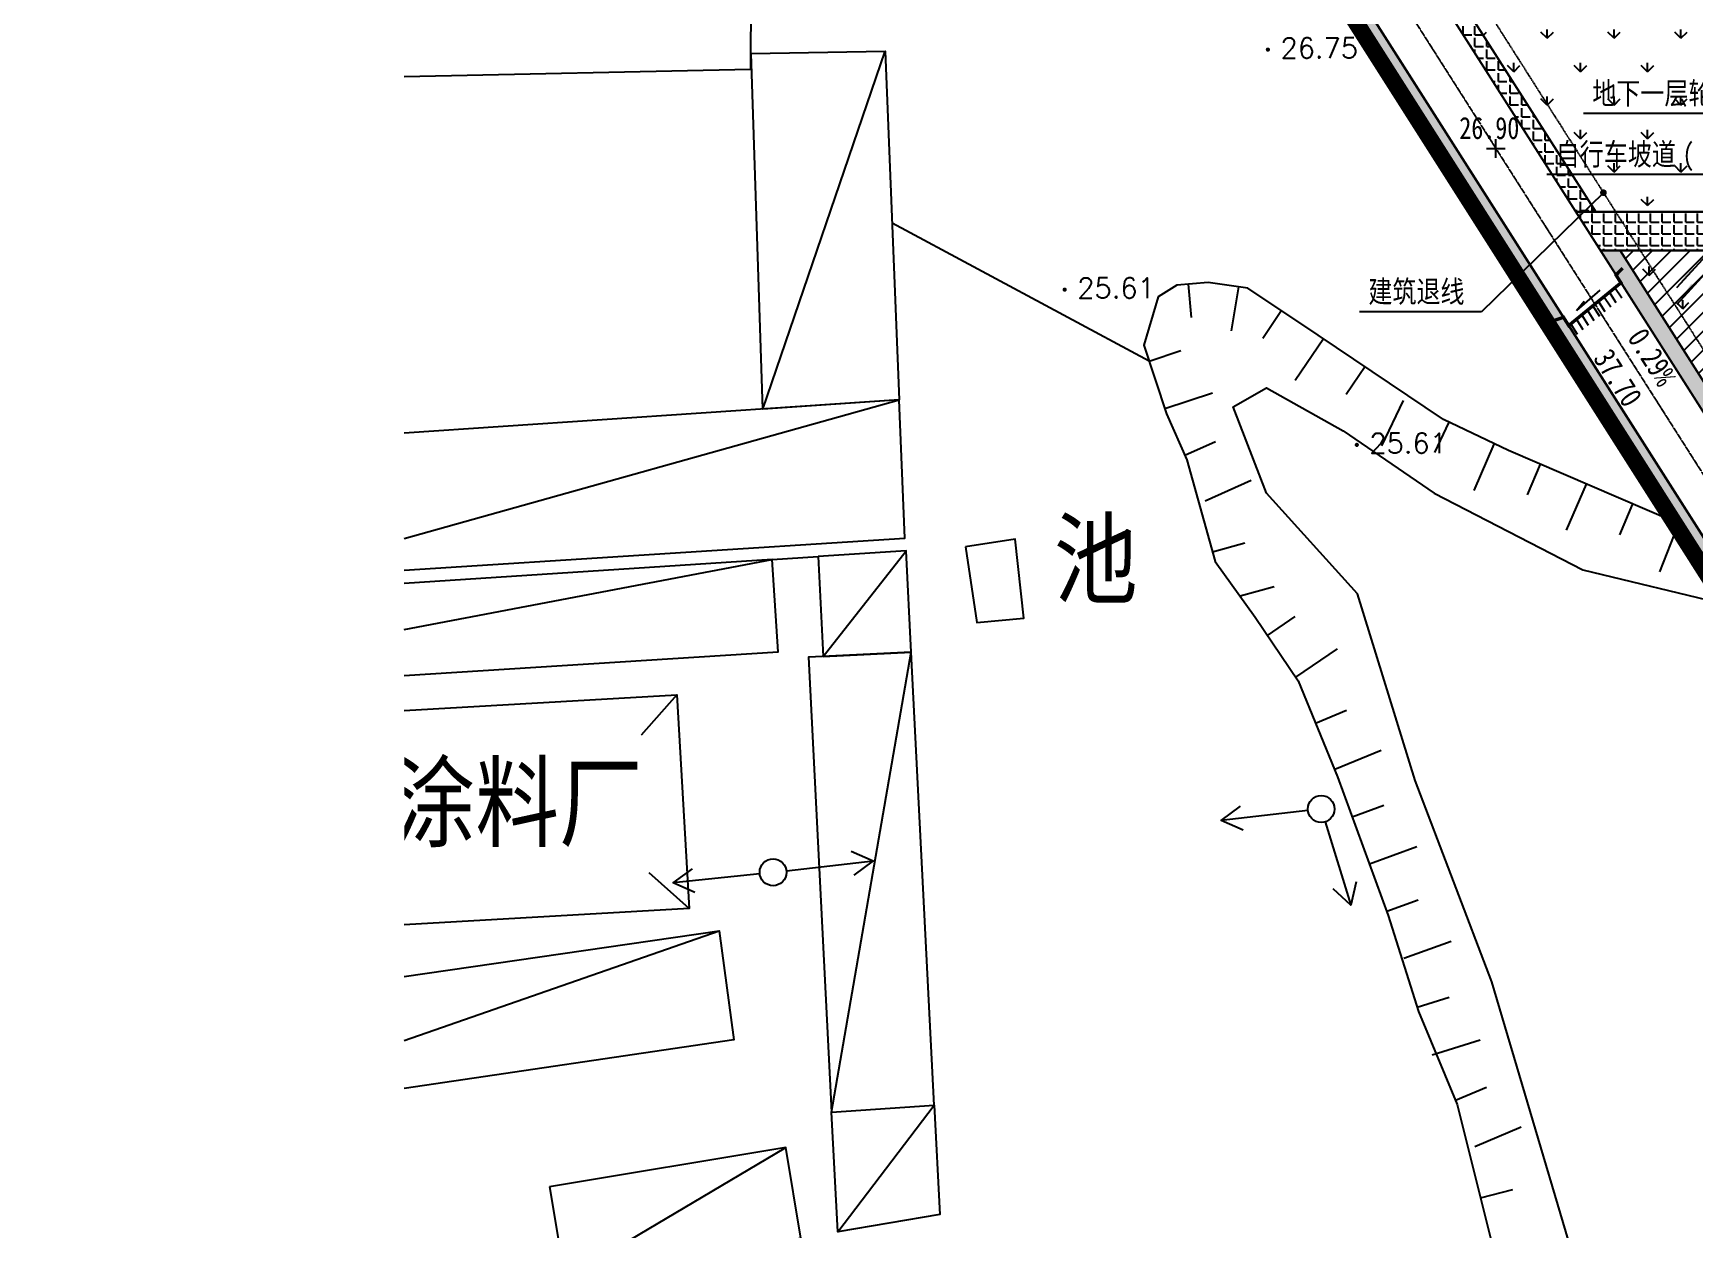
# Model space of a CAD drawing. Extents: x 1977 to 1034874806, y 3985 to 587211952.
# Drawn here: x 516523893 to 516622956, y 293268067 to 293339352 of the extents above; entities that cross this region are included whole.
import ezdxf
from ezdxf.enums import TextEntityAlignment as Align
from ezdxf.xclip import XClip

# ---------------------------------------------------------------- set-up
doc = ezdxf.new("R2010")
doc.units = 0
doc.header["$LTSCALE"] = 10
doc.header["$MEASUREMENT"] = 0
doc.header["$XCLIPFRAME"] = 0
doc.linetypes.add('ACAD_ISO04W100', pattern=[30, 24, -3, 0, -3])
doc.linetypes.add('红线参照$0$DIVIDE2', pattern=[0.625, 0.25, -0.125, 0, -0.125, 0, -0.125])
for name, color, linetype in [('01-标注_尺寸', 3, 'Continuous'), ('01-标注_符号2', 200, 'Continuous'), ('02-TEXT_标注', 4, 'Continuous'), ('DIM_SYMB', 3, 'Continuous'), ('M-用地 地形图', 8, 'Continuous'), ('M-用地 建筑退线', 5, 'Continuous'), ('M-用地 红线', 20, 'ACAD_ISO04W100'), ('M-绿化 填充 实土109', 126, 'Continuous'), ('M-绿化 首层轮廓', 197, 'Continuous'), ('M-道路 边线', 2, 'Continuous'), ('SPACE_HATCH', 8, 'Continuous'), ('X-地形图$0$GCD', 1, 'Continuous'), ('竖向', 3, 'Continuous'), ('透水铺装', 32, 'Continuous'), ('道路中心线', 1, 'Continuous'), ('道路横断面示意', 7, 'Continuous')]:
    doc.layers.add(name, color=color, linetype=linetype)
doc.layers.add('M-场地 铺地', color=73, linetype='Continuous', lineweight=15)
doc.styles.add('X-地形图$0$HZ', font='simplex.shx', dxfattribs={"bigfont": 'hztxt.shx'})
doc.styles.add('黑体', font='simhei.ttf', dxfattribs={"width": 0.8})
doc.styles.add('黑体_T3', font='simhei.ttf', dxfattribs={"width": 0.8})
doc.linetypes.add('X-地形图$0$B31', pattern='A,0,-1e-09,[149,symbolx.shx,S=0.125,R=0,X=0,Y=0],-1.5', length=1.5)
doc.dimstyles.new('_TCH_ARCH&&550', dxfattribs={"dimtxt": 1925, "dimasz": 550, "dimexe": 1375, "dimexo": 0, "dimgap": 550, "dimtad": 1, "dimlfac": 0.001, "dimzin": 0, "dimdsep": 46, "dimtxsty": '黑体_T3', "dimblk": 'ARCHTICK', "dimcen": 0.09, "dimclrt": 7, "dimazin": 2, "dimtfac": 1, "dimtix": 1, "dimtmove": 2, "dimatfit": 3, "dimfxl": 0, "dimtolj": 1, "dimtzin": 0, "dimarcsym": 0})
pattern_1 = [(0, (0, 0), (0, 698.5), [508, -190.5]), (90, (0, 0), (-698.5, 4e-14), [508, -190.5])]

# ---------------------------------------------------------------- blocks, each defined once
blk = doc.blocks.new('A$C29D53FC1')
at = {"layer": '道路横断面示意'}
h = blk.add_hatch(color=256, dxfattribs=at)
h.dxf.hatch_style = 1
h.paths.add_polyline_path([(857, -125), (531, -20), (523, -76)])
for p, q in [((0, 0), (857, -125)), ((857, -125), (531, -20))]:
    blk.add_line(p, q, dxfattribs=at)
blk = doc.blocks.new('X-地形图$0$BC118')
at = {"linetype": 'Continuous'}
blk.add_line((0.4, 0), (3, 0), dxfattribs=at)
blk.add_lwpolyline([(2.381, 0.358), (3, 0), (2.381, -0.358)])
blk.add_circle((0, 0), 0.4, dxfattribs=at)
blk = doc.blocks.new('X-地形图$0$BC200')
at = {"linetype": 'Continuous', "const_width": 0.25, "flags": 128}
blk.add_lwpolyline([(-0.125, 0, 1), (0.125, 0, 1)], format="xyb", close=True, dxfattribs=at)
blk = doc.blocks.new('X-地形图$0$A$C7BFD1BD2')
at = {"layer": 'X-地形图$0$GCD', "linetype": 'Continuous', "xscale": 0.5, "yscale": 0.5, "zscale": 0.5}
for p in [(-702.451, -411.625), (-714.574, -425.935), (-697.146, -435.192)]:
    blk.add_blockref('X-地形图$0$BC200', p, dxfattribs=at)
at = {"layer": 'X-地形图$0$GCD', "linetype": 'Continuous', "style": 'X-地形图$0$HZ'}
for s, p in [('26.75', (-701.701, -412.125)), ('25.61', (-713.824, -426.435)), ('25.61', (-696.396, -435.692))]:
    blk.add_text(s, height=1.2, dxfattribs=at).set_placement(p)
blk = doc.blocks.new('dixingtu')
at = {"linetype": 'Continuous'}
for p, q in [((516592796, 293324385), (516592977, 293322393)), ((516595383, 293321617), (516595824, 293324228)), ((516598364, 293322817), (516597257, 293321152)), ((516599182, 293318668), (516600861, 293321154)), ((516590464, 293319804), (516592365, 293320426)), ((516603347, 293319476), (516602228, 293317818)), ((516594249, 293317886), (516591397, 293316952)), ((516604349, 293314746), (516605638, 293317455)), ((516608347, 293316166), (516607488, 293314360)), ((516592587, 293314200), (516594414, 293315013)), ((516609856, 293312089), (516611041, 293314844)), ((516613797, 293313659), (516613007, 293311822)), ((516596547, 293312678), (516593806, 293311459)), ((516615368, 293309718), (516616553, 293312473)), ((516619309, 293311288), (516618519, 293309451)), ((516620936, 293307233), (516622033, 293310025)), ((516594238, 293308435), (516596165, 293308971)), ((516597933, 293306349), (516595887, 293305780)), ((516597517, 293303449), (516599173, 293304569)), ((516601682, 293302645), (516599197, 293300964)), ((516562294, 293299896), (516560164, 293297508)), ((516600391, 293298217), (516602240, 293298981)), ((516604310, 293296590), (516601537, 293295445)), ((516602582, 293292633), (516604461, 293293317)), ((516606427, 293290840), (516603608, 293289814)), ((516563023, 293287164), (516560635, 293289294)), ((516604635, 293286995), (516606514, 293287679)), ((516608480, 293285203), (516605662, 293284176)), ((516606447, 293281275), (516608355, 293281876)), ((516610209, 293279314), (516607347, 293278414)), ((516608736, 293275730), (516610582, 293276501)), ((516612660, 293274117), (516609891, 293272962)), ((516610226, 293269921), (516612166, 293270405))]:
    blk.add_line(p, q, dxfattribs=at)
blk.add_lwpolyline([(516833602, 293391772), (516765370, 293498958), (516746042, 293503250), (516570155, 293391286), (516645905, 293272290)], close=True)
at = {"linetype": 'Continuous', "flags": 128}
for points in [[(516559959, 293350740), (516566748, 293350711), (516566691, 293337186), (516535472, 293336539), (516535143, 293345237), (516559965, 293345846)], [(516566717, 293338148), (516574711, 293338274), (516575559, 293317484), (516567414, 293316937)], [(516575559, 293317484), (516536891, 293314884), (516537303, 293306789), (516575895, 293309250)], [(516570713, 293308155), (516571014, 293302191), (516576277, 293302456), (516575972, 293308498)], [(516579504, 293308728), (516580188, 293304217), (516582999, 293304480), (516582477, 293309186)], [(516567979, 293307977), (516523893, 293305100), (516524247, 293299671), (516568338, 293302466)], [(516571513, 293275020), (516577641, 293275446), (516576277, 293302456), (516570147, 293302147)], [(516530352, 293298065), (516562294, 293299896), (516563023, 293287164), (516531077, 293285338)], [(516530927, 293280938), (516564816, 293285829), (516565695, 293279324), (516531811, 293274333)], [(516577641, 293275446), (516577970, 293268919), (516571895, 293267880), (516571513, 293275020)], [(516554689, 293270563), (516555599, 293265093), (516569688, 293267503), (516568789, 293272908)]]:
    blk.add_lwpolyline(points, close=True, dxfattribs=at)
for points in [[(516535472, 293336539), (516555785, 293345743)], [(516567414, 293316937), (516574711, 293338274)], [(516621748, 293310239), (516611909, 293314471), (516608017, 293316323), (516600558, 293321358), (516596357, 293324152), (516593977, 293324492), (516592107, 293324322), (516591003, 293323643), (516590153, 293320755), (516591494, 293316657), (516592713, 293313915), (516594402, 293307847), (516596782, 293304535), (516599349, 293300739), (516601711, 293295024), (516604723, 293286754), (516606524, 293281031), (516608838, 293275486), (516611496, 293264826)], [(516615474, 293267372), (516610901, 293282796), (516606329, 293294792), (516602899, 293305931), (516597469, 293311929), (516595469, 293317070), (516597469, 293318213), (516602042, 293315642), (516607472, 293311929), (516616331, 293307359), (516624901, 293305285)], [(516537303, 293306789), (516575559, 293317484)], [(516571014, 293302191), (516575972, 293308498)], [(516524247, 293299671), (516567979, 293307977)], [(516567979, 293307977), (516570713, 293308155)], [(516571513, 293275020), (516576277, 293302456)], [(516531811, 293274333), (516564816, 293285829)], [(516571895, 293267880), (516577641, 293275446)], [(516555599, 293265093), (516568789, 293272908)]]:
    blk.add_lwpolyline(points, dxfattribs=at)
at = {"linetype": 'X-地形图$0$B31', "flags": 128}
blk.add_lwpolyline([(516590464, 293319804), (516575129, 293328028)], dxfattribs=at)
at = {"linetype": 'Continuous', "xscale": 1000, "yscale": 1000, "zscale": 1000}
blk.add_blockref('X-地形图$0$A$C7BFD1BD2', (517300000, 293750000), dxfattribs=at)
at = {"linetype": 'Continuous'}
for p, xscale, yscale, zscale, rotation in [((516600727, 293293095), 1999.999999996424, 1999.999999996424, 1999.999999996424, 186.5826097886105), ((516600727, 293293095), 1999.999999988697, 1999.999999988697, 1999.999999988697, 287.2201639953807), ((516568031, 293289322), 1999.999999996425, 1999.999999996425, 1999.999999996425, 6.582609788610486), ((516568031, 293289322), 2000.000000018715, 2000.000000018715, 2000.000000018715, 186.0129901514872)]:
    blk.add_blockref('X-地形图$0$BC118', p, dxfattribs=dict(at, xscale=xscale, yscale=yscale, zscale=zscale, rotation=rotation))
at = {"linetype": 'Continuous', "style": 'X-地形图$0$HZ'}
for s, p in [('池', (516587281, 293308085)), ('北京翔宇涂料厂', (516542765, 293293595))]:
    blk.add_text(s, height=5000, dxfattribs=at).set_placement(p, align=Align.MIDDLE)
blk = doc.blocks.new('_ArchTick')
at = {"color": 0, "linetype": 'ByBlock', "const_width": 0.4}
blk.add_lwpolyline([(-0.5, -0.5), (0.5, 0.5)], dxfattribs=at)
blk = doc.blocks.new('*D248')
at = {"layer": '01-标注_尺寸', "color": 0, "lineweight": -2, "transparency": 16777216}
for p, q in [((516635661, 293312004), (516633159, 293316010)), ((516623128, 293308125), (516633888, 293314844)), ((516624901, 293305285), (516622400, 293309291))]:
    blk.add_line(p, q, dxfattribs=at)
at = {"layer": 'Defpoints', "color": 0, "transparency": 16777216}
for p in [(516633888, 293314844), (516635661, 293312004), (516624901, 293305285)]:
    blk.add_point(p, dxfattribs=at)
at = {"layer": '01-标注_尺寸', "color": 0, "lineweight": -2, "transparency": 16777216, "xscale": 550, "yscale": 550, "zscale": 550}
for p, rotation in [((516633888, 293314844), 31.98055849350455), ((516623128, 293308125), 211.9805584935046)]:
    blk.add_blockref('_ArchTick', p, dxfattribs=dict(at, rotation=rotation))
at = {"layer": '01-标注_尺寸', "color": 7, "transparency": 16777216, "insert": (516628278, 293313280), "char_height": 1925, "attachment_point": 5, "rotation": 31.98056, "style": '黑体_T3'}
blk.add_mtext('\\A1;12.69', dxfattribs=at)

msp = doc.modelspace()

# ---------------------------------------------------------------- hatches: boundary and pattern name
at = {"layer": 'DIM_SYMB'}
for points in [[(516621924.754, 293324176.121), (516622939.532, 293325280.759), (516622792.247, 293325416.063)], [(516621936.903, 293323181.9), (516622951.681, 293324286.538), (516622804.396, 293324421.842)]]:
    msp.add_hatch(color=256, dxfattribs=at).paths.add_polyline_path(points)
at = {"layer": 'M-绿化 填充 实土109'}
h = msp.add_hatch(dxfattribs=at)
h.set_pattern_fill('GRASS', color=256, scale=1000)
h.set_pattern_definition([(90, (516787822.9, 293424858.4), (-1995.59, 1995.59), [529.16, -3462.02]), (45, (516787823, 293424858.4), (-1995.592, 1995.592), [529.16, -2293.032]), (135, (516787823, 293424858.4), (-1995.592, -1995.592), [529.16, -2293.032])])
h.paths.add_polyline_path([(516617105.946, 293328703.543), (516632761.065, 293328703.543), (516632761.065, 293343353.48), (516619260.981, 293343353.48), (516617760.981, 293343353.48), (516610860.981, 293343353.48), (516610860.981, 293345503.576), (516606847.289, 293345503.576, 0.096774186), (516607547.723, 293343718.556)])
h = msp.add_hatch(dxfattribs=at)
h.set_pattern_fill('GRASS', color=256, scale=1000)
h.set_pattern_definition([(90, (517055335.4, 293344865.8), (-1995.591, 1995.591), [529.161, -3462.02]), (45, (517055335.4, 293344865.8), (-1995.592, 1995.592), [529.161, -2293.032]), (135, (517055335.4, 293344865.8), (-1995.592, -1995.592), [529.161, -2293.032])])
h.paths.add_polyline_path([(516665060.981, 293303103.576), (516665060.981, 293307803.576), (516636110.98, 293307803.576), (516636110.98, 293310503.576), (516634160.981, 293310503.576), (516634160.981, 293312453.576), (516632760.981, 293312453.576), (516632760.981, 293317303.575), (516628260.981, 293317303.575), (516628260.981, 293326403.543), (516622126.348, 293326403.543), (516618570.074, 293326403.543), (516630160.251, 293308196.532, 0.256384689), (516639439.627, 293303103.576)])
at = {"layer": 'SPACE_HATCH'}
h = msp.add_hatch(dxfattribs=at)
h.set_pattern_fill('ANGLE', color=256, scale=200, style=0)
h.set_pattern_definition(pattern_1)
h.paths.add_polyline_path([(516595163.707, 293353861.693, -0.142676873), (516592660.982, 293362453.757), (516592660.982, 293368040.308), (516591660.982, 293368040.308), (516591660.982, 293362453.757, 0.141749431), (516594287.026, 293353376.896), (516625098.81, 293304974.533), (516625942.352, 293305511.512)])
h = msp.add_hatch(dxfattribs=at)
h.set_pattern_fill('ANGLE', color=256, scale=200, style=0)
h.set_pattern_definition(pattern_1)
h.paths.add_polyline_path([(516607547.724, 293343718.556, -0.142676867), (516606765.622, 293346403.576), (516605765.622, 293346403.576, 0.142676868), (516606704.144, 293343181.552), (516615920.522, 293328703.542), (516617105.946, 293328703.542)])
h = msp.add_hatch(dxfattribs=at)
h.set_pattern_fill('ANGLE', color=256, scale=200, style=0)
h.set_pattern_definition(pattern_1)
h.paths.add_polyline_path([(516628560.981, 293328703.542), (516615920.522, 293328703.542), (516617384.65, 293326403.542), (516628560.981, 293326403.542)])
h = msp.add_hatch(dxfattribs=at)
h.set_pattern_fill('ANGLE', color=256, scale=200, style=0)
h.set_pattern_definition(pattern_1)
h.paths.add_polyline_path([(516665060.982, 293303103.576), (516639439.628, 293303103.576, -0.256384689), (516630160.251, 293308196.532), (516618570.075, 293326403.542), (516617384.65, 293326403.542), (516629316.671, 293307659.528, 0.256384689), (516639439.628, 293302103.576), (516665060.982, 293302103.576)])
h = msp.add_hatch(dxfattribs=at)
h.set_pattern_fill('ANSI31', color=256, scale=500, style=0)
h.set_pattern_definition([(45, (0, 0), (-561.2660076, 561.2660076), [])])
h.paths.add_polyline_path([(516665060.981, 293307803.576), (516636110.98, 293307803.576), (516636110.98, 293310503.576), (516634160.981, 293310503.576), (516634160.981, 293312453.576), (516632760.981, 293312453.576), (516632760.981, 293317303.575), (516628260.981, 293317303.575), (516628260.981, 293326403.543), (516618570.074, 293326403.543), (516630160.251, 293308196.532, 0.256384689), (516639439.627, 293303103.576), (516665060.981, 293303103.576)])

# ---------------------------------------------------------------- linework, layer by layer
at = {"layer": '01-标注_符号2'}
for p, q in [((516627979.495, 293334563.58), (516616377.436, 293334563.58)), ((516627891.35, 293330933.869), (516614190.914, 293330933.869))]:
    msp.add_line(p, q, dxfattribs=at)
at = {"layer": 'DIM_SYMB'}
for points in [[(516624346.304, 293326812.102), (516621924.754, 293324176.121)], [(516624675.58, 293326163.09), (516621936.903, 293323181.9)]]:
    msp.add_lwpolyline(points, dxfattribs=at)
at = {"layer": 'M-场地 铺地', "linetype": 'Continuous'}
for points in [[(516628560.981, 293328703.543), (516615920.521, 293328703.543)], [(516628560.981, 293326403.543), (516617384.65, 293326403.543)]]:
    msp.add_lwpolyline(points, dxfattribs=at)
at = {"layer": 'M-用地 建筑退线'}
for p, q in [((516617565.579, 293329843.826), (516610297.026, 293322739.163)), ((516610297.026, 293322739.163), (516603017.251, 293322739.163))]:
    msp.add_line(p, q, dxfattribs=at)
at = {"layer": 'M-用地 建筑退线', "linetype": '红线参照$0$DIVIDE2', "lineweight": -3}
msp.add_lwpolyline([(516825011.895, 293392230.907), (516761021.979, 293492753.015), (516747355.048, 293495787.91), (516579819.105, 293389139.924), (516649125.058, 293280266.885)], close=True, dxfattribs=at)
at = {"layer": 'M-用地 建筑退线', "const_width": 200}
msp.add_lwpolyline([(516617637.092, 293329913.726, 1), (516617494.067, 293329773.926, 1)], format="xyb", close=True, dxfattribs=at)
at = {"layer": 'M-用地 红线', "ltscale": 0.05, "const_width": 1000}
msp.add_lwpolyline([(516833602, 293391772), (516765370, 293498958), (516746042, 293503250), (516570155, 293391286), (516645905, 293272290), (516833602, 293391772)], close=True, dxfattribs=at)
msp.add_lwpolyline([(516833602, 293391772), (516765370, 293498958), (516746042, 293503250), (516570155, 293391286), (516645905, 293272290), (516833602, 293391772)], close=True, dxfattribs=at)
at = {"layer": 'M-绿化 首层轮廓'}
for points in [[(516619260.981, 293343353.48), (516619260.981, 293343353.48), (516617760.981, 293343353.48), (516610860.981, 293343353.48), (516610860.981, 293345503.576), (516606847.289, 293345503.576, 0.096774186), (516607547.723, 293343718.556), (516617105.946, 293328703.543), (516632761.065, 293328703.543), (516632761.065, 293343353.48)], [(516665060.981, 293307803.576), (516636110.98, 293307803.576), (516636110.98, 293310503.576), (516634160.981, 293310503.576), (516634160.981, 293312453.576), (516632760.981, 293312453.576), (516632760.981, 293317303.575), (516628260.981, 293317303.575), (516628260.981, 293326403.543), (516622126.348, 293326403.543), (516618570.074, 293326403.543), (516630160.251, 293308196.532, 0.256384689), (516639439.627, 293303103.576), (516665060.981, 293303103.576), (516665060.981, 293307803.576)]]:
    msp.add_lwpolyline(points, format="xyb", close=True, dxfattribs=at)
at = {"layer": 'M-道路 边线'}
for p, q in [((516595163.706, 293353861.694), (516625942.352, 293305511.512)), ((516606704.144, 293343181.552), (516629316.671, 293307659.528))]:
    msp.add_line(p, q, dxfattribs=at)
at = {"layer": '竖向'}
for p, q in [((516611145.246, 293331923.781), (516611145.246, 293333037.531)), ((516610588.371, 293332480.656), (516611702.121, 293332480.656))]:
    msp.add_line(p, q, dxfattribs=at)
msp.add_lwpolyline([(516617437.065, 293322596.836, 0, 0, 0), (516620753.298, 293317387.365, 400, 0, 0), (516621558.804, 293316121.995, 0, 0, 0)], format="xyseb", dxfattribs=at)
at = {"layer": '透水铺装', "ltscale": 0.02}
for points in [[(516595163.707, 293353861.693, -0.142676873), (516592660.982, 293362453.757), (516592660.982, 293368040.308), (516591660.982, 293368040.308), (516591660.982, 293362453.757, 0.141749431), (516594287.026, 293353376.896), (516625098.81, 293304974.533), (516625942.352, 293305511.512)], [(516607547.724, 293343718.556, -0.142676867), (516606765.622, 293346403.576), (516605765.622, 293346403.576, 0.142676868), (516606704.144, 293343181.552), (516615920.522, 293328703.542), (516617105.946, 293328703.542)], [(516665060.982, 293303103.576), (516639439.628, 293303103.576, -0.256384689), (516630160.251, 293308196.532), (516618570.075, 293326403.542), (516617384.65, 293326403.542), (516629316.671, 293307659.528, 0.256384689), (516639439.628, 293302103.576), (516665060.982, 293302103.576)]]:
    msp.add_lwpolyline(points, format="xyb", close=True, dxfattribs=at)
msp.add_lwpolyline([(516628560.981, 293328703.542), (516628260.981, 293328703.542), (516619260.982, 293328703.542), (516617105.946, 293328703.542), (516615920.522, 293328703.542), (516617384.65, 293326403.542), (516618570.075, 293326403.542), (516622126.348, 293326403.542), (516628260.981, 293326403.542), (516628560.981, 293326403.542)], close=True, dxfattribs=at)
at = {"layer": '道路中心线', "linetype": 'ACAD_ISO04W100', "ltscale": 0.04}
msp.add_line((516594660.981, 293358375.792), (516627629.511, 293306585.52), dxfattribs=at)
at = {"layer": '道路横断面示意'}
for p, q in [((516618656.552, 293323546.101), (516618253.473, 293324179.803)), ((516617341.936, 293322471.005), (516616938.856, 293323104.71)), ((516617670.59, 293322739.779), (516617267.511, 293323373.483)), ((516617670.59, 293322739.779), (516617339.014, 293323261.068)), ((516617999.244, 293323008.553), (516617596.165, 293323642.257)), ((516618327.898, 293323277.327), (516617924.819, 293323911.03)), ((516618327.898, 293323277.327), (516618050.417, 293323713.57)), ((516616355.975, 293321664.684), (516615952.894, 293322298.391)), ((516616684.629, 293321933.458), (516616281.548, 293322567.164)), ((516617013.283, 293322202.232), (516616610.202, 293322835.937)), ((516616027.317, 293321395.917), (516615624.239, 293322029.618))]:
    msp.add_line(p, q, dxfattribs=at)
at = {"layer": '道路横断面示意', "const_width": 200}
msp.add_lwpolyline([(516618708.337, 293325343.663), (516618317.564, 293324934.395), (516618609.528, 293324470.984), (516615494.721, 293321923.698), (516615182.862, 293322413.597), (516614645.827, 293322235.283)], dxfattribs=at)

# ---------------------------------------------------------------- block references
at = {"layer": 'M-用地 地形图'}
ref = msp.add_blockref('dixingtu', (0.068, -0.106), dxfattribs=at)
XClip(ref).set_block_clipping_path([(516546032.4072857499, 293199999.9999999404), (517191244.7300934196, 293692600.7206964493)])
at = {"layer": '道路横断面示意', "xscale": -2.133333057488375, "yscale": 2.133333057488375, "zscale": 2.133333057488375, "rotation": 33.17226728115966}
msp.add_blockref('A$C29D53FC1', (516617348.171, 293324040.935), dxfattribs=at)

# ---------------------------------------------------------------- texts
at = {"layer": '01-标注_符号2', "color": 7, "style": '黑体', "width": 0.8}
for s, p in [('地下一层轮廓线', (516616902.436, 293335118.116)), ('自行车坡道', (516614715.914, 293331481.021)), ('(', (516622277.096, 293331481.021))]:
    msp.add_text(s, height=1314.346, dxfattribs=at).set_placement(p)
at = {"layer": '02-TEXT_标注', "style": '黑体', "width": 0.8}
msp.add_text('建筑退线', height=1314.346, dxfattribs=at).set_placement((516603542.251, 293323293.699))
at = {"layer": '竖向', "color": 7, "style": '黑体', "width": 0.8}
msp.add_text('26.90', height=1314.346, dxfattribs=at).set_placement((516608969.866, 293333044.557))
for s, p in [('0.29%', (516618958.911, 293321197.566)), ('37.70', (516616924.975, 293319962.329))]:
    msp.add_text(s, height=1314.346, rotation=302.47991977, dxfattribs=at).set_placement(p)

# ---------------------------------------------------------------- dimensions: what is measured, and where the dimension line sits
at = {"layer": '01-标注_尺寸'}
dim = msp.add_linear_dim(base=(516633887.693, 293314843.575), p1=(516624901.093, 293305285.127), p2=(516635660.981, 293312003.576), angle=31.98055849, dimstyle='_TCH_ARCH&&550', dxfattribs=at)
dim.commit()
dim.dimension.update_dxf_attribs({"geometry": '*D248', "text_midpoint": (516628278.145, 293313279.68), "dimtype": 129})

doc.saveas('drawing.dxf')
